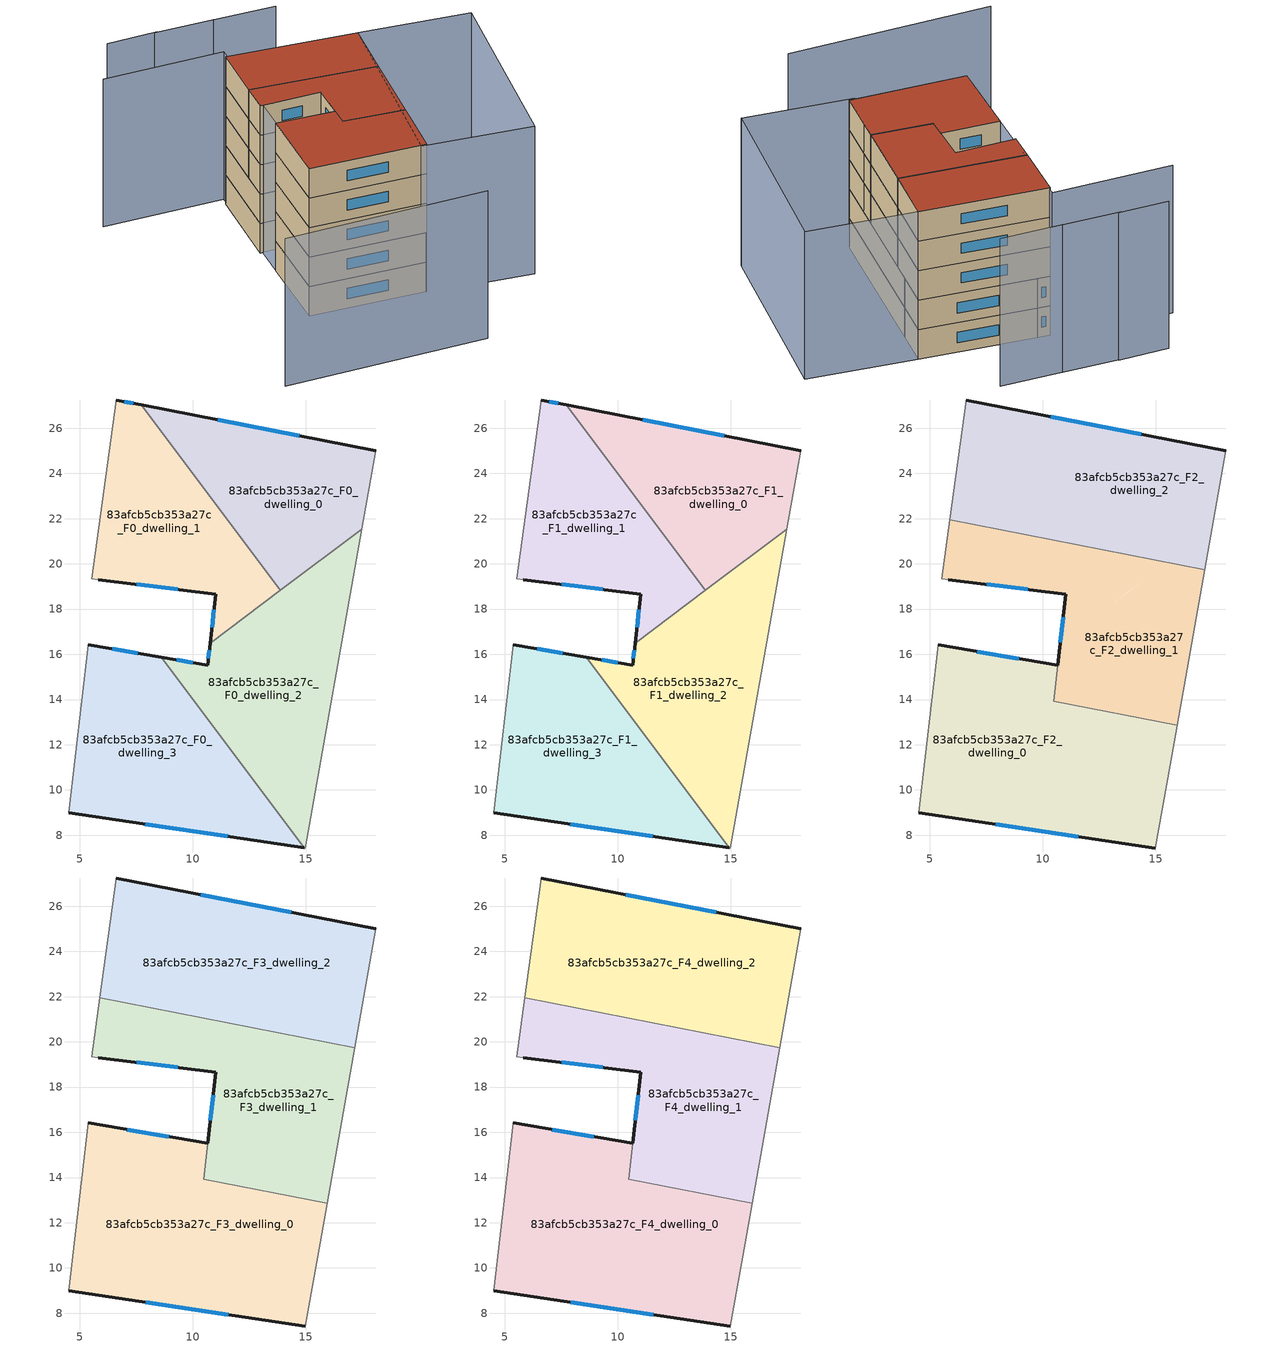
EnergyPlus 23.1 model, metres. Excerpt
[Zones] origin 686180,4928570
83afcb5cb353a27c_F0_dwelling_0
 floor ground (EU_floor_Construction): 18.09,25 17.47,21.52 13.88,18.83 7.73,27.03 z0
 wall outside (EU_wall_Construction): 18.09,25 7.73,27.03 z0:3
 wall adiabatic (EU_wall_Construction): 17.47,21.52 18.09,25 z0:3
 wall to 83afcb5cb353a27c_F0_dwelling_1 (EU_wall_Construction): 7.73,27.03 13.88,18.83 z0:3
 wall to 83afcb5cb353a27c_F0_dwelling_2 (EU_wall_Construction): 13.88,18.83 17.47,21.52 z0:3
 window (EU_Window_Construction): 14.72,25.66 11.1,26.37 z0.98:2.02
83afcb5cb353a27c_F0_dwelling_1
 floor ground (EU_floor_Construction): 7.73,27.03 13.88,18.83 10.77,16.5 11.02,18.67 5.83,19.3 5.53,19.34 6.61,27.25 z0
 wall outside (EU_wall_Construction): 5.83,19.3 11.02,18.67 10.77,16.5 / 7.73,27.03 6.61,27.25 z0:3
 wall adiabatic (EU_wall_Construction): 6.61,27.25 5.53,19.34 5.83,19.3 z0:3
 wall to 83afcb5cb353a27c_F0_dwelling_2 (EU_wall_Construction): 10.77,16.5 13.88,18.82 z0:3
 window (EU_Window_Construction): 7.52,19.1 9.33,18.87 / 7.36,27.1 6.97,27.17 / 10.94,17.96 10.85,17.2 z0.98:2.02
83afcb5cb353a27c_F0_dwelling_2
 floor ground (EU_floor_Construction): 17.47,21.52 14.98,7.43 14.93,7.44 8.62,15.86 10.66,15.51 10.77,16.5 z0
 wall outside (EU_wall_Construction): 10.77,16.5 10.66,15.51 8.62,15.86 z0:3
 wall adiabatic (EU_wall_Construction): 14.93,7.44 14.98,7.43 17.47,21.52 z0:3
 wall to 83afcb5cb353a27c_F0_dwelling_3 (EU_wall_Construction): 8.62,15.86 14.93,7.44 z0:3
 window (EU_Window_Construction): 9.99,15.63 9.28,15.75 / 10.73,16.18 10.69,15.83 z0.98:2.02
83afcb5cb353a27c_F0_dwelling_3
 floor ground (EU_floor_Construction): 8.62,15.86 14.93,7.44 4.52,9 5.38,16.42 z0
 wall outside (EU_wall_Construction): 8.62,15.86 5.38,16.42 / 4.52,9 14.93,7.44 z0:3
 wall adiabatic (EU_wall_Construction): 5.38,16.42 4.52,9 z0:3
 window (EU_Window_Construction): 7.56,16.04 6.43,16.24 / 7.9,8.49 11.54,7.95 z0.98:2.02
83afcb5cb353a27c_F1_dwelling_0
 floor to 83afcb5cb353a27c_F0_dwelling_0 (EU_floor_Construction): 18.09,25 17.47,21.52 13.88,18.83 7.73,27.03 z3
 wall outside (EU_wall_Construction): 18.09,25 7.73,27.03 z3:6
 wall adiabatic (EU_wall_Construction): 17.47,21.52 18.09,25 z3:6
 wall to 83afcb5cb353a27c_F1_dwelling_1 (EU_wall_Construction): 7.73,27.03 13.88,18.83 z3:6
 wall to 83afcb5cb353a27c_F1_dwelling_2 (EU_wall_Construction): 13.88,18.83 17.47,21.52 z3:6
 window (EU_Window_Construction): 14.72,25.66 11.1,26.37 z3.98:5.02
83afcb5cb353a27c_F1_dwelling_1
 floor to 83afcb5cb353a27c_F0_dwelling_1 (EU_floor_Construction): 7.73,27.03 13.88,18.83 10.77,16.5 11.02,18.67 5.83,19.3 5.53,19.34 6.61,27.25 z3
 wall outside (EU_wall_Construction): 5.83,19.3 11.02,18.67 10.77,16.5 / 7.73,27.03 6.61,27.25 z3:6
 wall adiabatic (EU_wall_Construction): 6.61,27.25 5.53,19.34 5.83,19.3 z3:6
 wall to 83afcb5cb353a27c_F1_dwelling_2 (EU_wall_Construction): 10.77,16.5 13.88,18.82 z3:6
 window (EU_Window_Construction): 7.52,19.1 9.33,18.87 / 7.36,27.1 6.97,27.17 / 10.94,17.96 10.85,17.2 z3.98:5.02
83afcb5cb353a27c_F1_dwelling_2
 floor to 83afcb5cb353a27c_F0_dwelling_2 (EU_floor_Construction): 17.47,21.52 14.98,7.43 14.93,7.44 8.62,15.86 10.66,15.51 10.77,16.5 z3
 wall outside (EU_wall_Construction): 10.77,16.5 10.66,15.51 8.62,15.86 z3:6
 wall adiabatic (EU_wall_Construction): 14.93,7.44 14.98,7.43 17.47,21.52 z3:6
 wall to 83afcb5cb353a27c_F1_dwelling_3 (EU_wall_Construction): 8.62,15.86 14.93,7.44 z3:6
 window (EU_Window_Construction): 9.99,15.63 9.28,15.75 / 10.73,16.18 10.69,15.83 z3.98:5.02
83afcb5cb353a27c_F1_dwelling_3
 floor to 83afcb5cb353a27c_F0_dwelling_3 (EU_floor_Construction): 8.62,15.86 14.93,7.44 4.52,9 5.38,16.42 z3
 wall outside (EU_wall_Construction): 8.62,15.86 5.38,16.42 / 4.52,9 14.93,7.44 z3:6
 wall adiabatic (EU_wall_Construction): 5.38,16.42 4.52,9 z3:6
 window (EU_Window_Construction): 7.56,16.04 6.43,16.24 / 7.9,8.49 11.54,7.95 z3.98:5.02
83afcb5cb353a27c_F2_dwelling_0
 floor to 83afcb5cb353a27c_F1_dwelling_2 (EU_floor_Construction): 15.94,12.86 14.98,7.43 14.93,7.44 8.62,15.86 10.66,15.51 10.48,13.93 z6
 floor to 83afcb5cb353a27c_F1_dwelling_3 (EU_floor_Construction): 8.62,15.86 14.93,7.44 4.52,9 5.38,16.42 z6
 wall outside (EU_wall_Construction): 10.66,15.51 5.38,16.42 / 4.52,9 14.98,7.43 z6:9
 wall adiabatic (EU_wall_Construction): 14.98,7.43 15.63,11.12 15.94,12.86 / 5.38,16.42 4.52,9 z6:9
 wall to 83afcb5cb353a27c_F2_dwelling_1 (EU_wall_Construction): 15.94,12.86 10.48,13.93 10.66,15.51 z6:9
 window (EU_Window_Construction): 8.94,15.81 7.1,16.12 / 7.92,8.49 11.58,7.94 z6.98:8.02
83afcb5cb353a27c_F2_dwelling_1
 floor to 83afcb5cb353a27c_F1_dwelling_0 (EU_floor_Construction): 15.52,20.05 13.88,18.83 12.51,20.65 z6
 floor to 83afcb5cb353a27c_F1_dwelling_1 (EU_floor_Construction): 12.51,20.65 13.88,18.83 11.02,18.67 5.83,19.3 5.53,19.34 5.89,21.95 z6; 13.88,18.82 10.77,16.5 11.02,18.66 z6
 floor to 83afcb5cb353a27c_F1_dwelling_2 (EU_floor_Construction): 17.16,19.73 15.94,12.86 10.48,13.93 10.77,16.5 15.52,20.05 z6
 wall outside (EU_wall_Construction): 5.83,19.3 11.02,18.67 10.66,15.52 z6:9
 wall adiabatic (EU_wall_Construction): 5.89,21.95 5.53,19.34 5.83,19.3 / 15.94,12.86 17.16,19.73 z6:9
 wall to 83afcb5cb353a27c_F2_dwelling_2 (EU_wall_Construction): 17.16,19.73 5.88,21.95 z6:9
 window (EU_Window_Construction): 10.9,17.64 10.78,16.54 / 7.52,19.1 9.33,18.87 z6.98:8.02
83afcb5cb353a27c_F2_dwelling_2
 floor to 83afcb5cb353a27c_F1_dwelling_0 (EU_floor_Construction): 18.09,25 17.47,21.52 15.52,20.05 12.51,20.65 7.73,27.03 z6
 floor to 83afcb5cb353a27c_F1_dwelling_2 (EU_floor_Construction): 17.47,21.52 17.16,19.73 15.52,20.05 z6
 floor to 83afcb5cb353a27c_F1_dwelling_1 (EU_floor_Construction): 7.73,27.03 12.51,20.65 5.89,21.95 6.61,27.25 z6
 wall outside (EU_wall_Construction): 18.09,25 6.61,27.25 z6:9
 wall adiabatic (EU_wall_Construction): 6.61,27.25 5.89,21.95 / 17.16,19.73 18.09,25 z6:9
 window (EU_Window_Construction): 14.36,25.73 10.34,26.51 z6.98:8.02
83afcb5cb353a27c_F3_dwelling_0
 floor to 83afcb5cb353a27c_F2_dwelling_0 (EU_floor_Construction): 15.94,12.86 15.63,11.12 14.98,7.43 4.52,9 5.38,16.42 10.66,15.51 10.48,13.93 z9
 wall outside (EU_wall_Construction): 10.66,15.51 5.38,16.42 / 4.52,9 14.98,7.43 z9:12
 wall adiabatic (EU_wall_Construction): 14.98,7.43 15.63,11.12 15.94,12.86 / 5.38,16.42 4.52,9 z9:12
 wall to 83afcb5cb353a27c_F3_dwelling_1 (EU_wall_Construction): 15.94,12.86 10.48,13.93 10.66,15.51 z9:12
 window (EU_Window_Construction): 8.94,15.81 7.1,16.12 / 7.92,8.49 11.58,7.94 z9.98:11.02
83afcb5cb353a27c_F3_dwelling_1
 floor to 83afcb5cb353a27c_F2_dwelling_1 (EU_floor_Construction): 17.16,19.73 15.94,12.86 10.48,13.93 11.02,18.67 5.83,19.3 5.53,19.34 5.88,21.95 z9
 wall outside (EU_wall_Construction): 5.83,19.3 11.02,18.67 10.66,15.52 z9:12
 wall adiabatic (EU_wall_Construction): 5.89,21.95 5.53,19.34 5.83,19.3 / 15.94,12.86 17.16,19.73 z9:12
 wall to 83afcb5cb353a27c_F3_dwelling_2 (EU_wall_Construction): 17.16,19.73 5.88,21.95 z9:12
 window (EU_Window_Construction): 10.9,17.64 10.78,16.54 / 7.52,19.1 9.33,18.87 z9.98:11.02
83afcb5cb353a27c_F3_dwelling_2
 floor to 83afcb5cb353a27c_F2_dwelling_2 (EU_floor_Construction): 18.09,25 17.16,19.73 5.88,21.95 6.61,27.25 z9
 wall outside (EU_wall_Construction): 18.09,25 6.61,27.25 z9:12
 wall adiabatic (EU_wall_Construction): 6.61,27.25 5.89,21.95 / 17.16,19.73 18.09,25 z9:12
 window (EU_Window_Construction): 14.36,25.73 10.34,26.51 z9.98:11.02
83afcb5cb353a27c_F4_dwelling_0
 floor to 83afcb5cb353a27c_F3_dwelling_0 (EU_floor_Construction): 15.94,12.86 15.63,11.12 14.98,7.43 4.52,9 5.38,16.42 10.66,15.51 10.48,13.93 z12
 wall outside (EU_wall_Construction): 10.66,15.51 5.38,16.42 / 4.52,9 14.98,7.43 z12:15
 wall adiabatic (EU_wall_Construction): 14.98,7.43 15.63,11.12 15.94,12.86 / 5.38,16.42 4.52,9 z12:15
 wall to 83afcb5cb353a27c_F4_dwelling_1 (EU_wall_Construction): 15.94,12.86 10.48,13.93 10.66,15.51 z12:15
 window (EU_Window_Construction): 8.94,15.81 7.1,16.12 / 7.92,8.49 11.58,7.94 z12.98:14.02
 roof outside (EU_roof_Construction): 14.98,7.43 15.63,11.12 15.94,12.86 10.48,13.93 10.66,15.51 5.38,16.42 4.52,9 z15
83afcb5cb353a27c_F4_dwelling_1
 floor to 83afcb5cb353a27c_F3_dwelling_1 (EU_floor_Construction): 17.16,19.73 15.94,12.86 10.48,13.93 11.02,18.67 5.83,19.3 5.53,19.34 5.88,21.95 z12
 wall outside (EU_wall_Construction): 5.83,19.3 11.02,18.67 10.66,15.52 z12:15
 wall adiabatic (EU_wall_Construction): 5.89,21.95 5.53,19.34 5.83,19.3 / 15.94,12.86 17.16,19.73 z12:15
 wall to 83afcb5cb353a27c_F4_dwelling_2 (EU_wall_Construction): 17.16,19.73 5.88,21.95 z12:15
 window (EU_Window_Construction): 10.9,17.64 10.78,16.54 / 7.52,19.1 9.33,18.87 z12.98:14.02
 roof outside (EU_roof_Construction): 15.94,12.86 17.16,19.73 5.88,21.95 5.53,19.34 5.83,19.3 11.02,18.67 10.48,13.93 z15
83afcb5cb353a27c_F4_dwelling_2
 floor to 83afcb5cb353a27c_F3_dwelling_2 (EU_floor_Construction): 18.09,25 17.16,19.73 5.88,21.95 6.61,27.25 z12
 wall outside (EU_wall_Construction): 18.09,25 6.61,27.25 z12:15
 wall adiabatic (EU_wall_Construction): 6.61,27.25 5.89,21.95 / 17.16,19.73 18.09,25 z12:15
 window (EU_Window_Construction): 14.36,25.73 10.34,26.51 z12.98:14.02
 roof outside (EU_roof_Construction): 17.16,19.73 18.09,25 6.61,27.25 5.89,21.95 z15
shading: -2.39,0.75 16.05,-1.23 / -4.12,29.28 6.82,27.95 / 6.82,27.95 4.52,9 / 14.01,31.91 8.41,32.62 / 8.42,32.67 3.14,33.33 / 3.4,33.34 -1.16,33.86 / 18.09,25 27.95,22.94 / 27.95,22.94 24.27,5.32 / 24.27,5.32 14.41,7.38 / 14.41,7.38 18.09,25 z0:15
[Building]
EU S2 Campaign: North Axis=0; Terrain=City; Solar Distribution=FullExterior
[Site:Location]
Bologna: Latitude=44.5; Longitude=11.25; Time Zone=1; Elevation=37
[SizingPeriod:WeatherFileDays]
AnnualSizingPeriod: Begin Month=1; Begin Day of Month=1; End Month=12; End Day of Month=31; Day of Week for Start Day=Monday; Use Weather File Daylight Saving Period=No; Use Weather File Rain and Snow Indicators=No
[MATERIAL]
EU_InternalMass_Material: Roughness=MediumRough; Thickness=0.1; Conductivity=1; Density=1800; Specific Heat=900; Thermal Absorptance=0.9; Solar Absorptance=0.7; Visible Absorptance=0.7
[MATERIAL:NOMASS] Roughness=MediumRough; Thermal Absorptance=0.9; Solar Absorptance=0.7; Visible Absorptance=0.7
Name | Thermal Resistance
EU_wall_NoMass | 0.905828
EU_roof_NoMass | 0.37593
EU_floor_NoMass | 0.67114
[WINDOWMATERIAL:SIMPLEGLAZINGSYSTEM]
EU_Window_SimpleGlazing: UFactor=4.52486; Solar Heat Gain Coefficient=0.85; Visible Transmittance=0.85
[CONSTRUCTION]
EU_wall_Construction: EU_wall_NoMass
EU_roof_Construction: EU_roof_NoMass
EU_floor_Construction: EU_floor_NoMass
EU_Window_Construction: EU_Window_SimpleGlazing
EU_InternalMass_Construction: EU_InternalMass_Material
[ZONE] Type=1; Multiplier=1; Ceiling Height=autocalculate; Floor Area=autocalculate; Part of Total Floor Area=Yes
Name | Volume
83afcb5cb353a27c_F0_dwelling_0; 83afcb5cb353a27c_F1_dwelling_0 | 124.967
83afcb5cb353a27c_F2_dwelling_0 | 210.149
83afcb5cb353a27c_F3_dwelling_0; 83afcb5cb353a27c_F4_dwelling_0 | 210.147
83afcb5cb353a27c_F0_dwelling_1; 83afcb5cb353a27c_F1_dwelling_1 | 124.991
83afcb5cb353a27c_F2_dwelling_1 | 161.248
83afcb5cb353a27c_F3_dwelling_1; 83afcb5cb353a27c_F4_dwelling_1 | 161.262
83afcb5cb353a27c_F0_dwelling_2; 83afcb5cb353a27c_F1_dwelling_2 | 153.573
83afcb5cb353a27c_F2_dwelling_2 | 185.685
83afcb5cb353a27c_F3_dwelling_2; 83afcb5cb353a27c_F4_dwelling_2 | 185.691
83afcb5cb353a27c_F0_dwelling_3; 83afcb5cb353a27c_F1_dwelling_3 | 153.557
[INTERNALMASS] Construction=EU_InternalMass_Construction
Name | Zone or ZoneList | Surface Area
83afcb5cb353a27c_F0_dwelling_0_EU_InternalMass | 83afcb5cb353a27c_F0_dwelling_0 | 41.6556
83afcb5cb353a27c_F0_dwelling_1_EU_InternalMass | 83afcb5cb353a27c_F0_dwelling_1 | 41.6638
83afcb5cb353a27c_F0_dwelling_2_EU_InternalMass | 83afcb5cb353a27c_F0_dwelling_2 | 51.1945
83afcb5cb353a27c_F0_dwelling_3_EU_InternalMass | 83afcb5cb353a27c_F0_dwelling_3 | 51.1844
83afcb5cb353a27c_F1_dwelling_0_EU_InternalMass | 83afcb5cb353a27c_F1_dwelling_0 | 41.6556
83afcb5cb353a27c_F1_dwelling_1_EU_InternalMass | 83afcb5cb353a27c_F1_dwelling_1 | 41.6638
83afcb5cb353a27c_F1_dwelling_2_EU_InternalMass | 83afcb5cb353a27c_F1_dwelling_2 | 51.1945
83afcb5cb353a27c_F1_dwelling_3_EU_InternalMass | 83afcb5cb353a27c_F1_dwelling_3 | 51.1844
83afcb5cb353a27c_F2_dwelling_0_EU_InternalMass | 83afcb5cb353a27c_F2_dwelling_0 | 70.0442
83afcb5cb353a27c_F2_dwelling_1_EU_InternalMass | 83afcb5cb353a27c_F2_dwelling_1 | 53.7585
83afcb5cb353a27c_F2_dwelling_2_EU_InternalMass | 83afcb5cb353a27c_F2_dwelling_2 | 61.8969
83afcb5cb353a27c_F3_dwelling_0_EU_InternalMass | 83afcb5cb353a27c_F3_dwelling_0 | 70.0442
83afcb5cb353a27c_F3_dwelling_1_EU_InternalMass | 83afcb5cb353a27c_F3_dwelling_1 | 53.7585
83afcb5cb353a27c_F3_dwelling_2_EU_InternalMass | 83afcb5cb353a27c_F3_dwelling_2 | 61.8969
83afcb5cb353a27c_F4_dwelling_0_EU_InternalMass | 83afcb5cb353a27c_F4_dwelling_0 | 70.0442
83afcb5cb353a27c_F4_dwelling_1_EU_InternalMass | 83afcb5cb353a27c_F4_dwelling_1 | 53.7585
83afcb5cb353a27c_F4_dwelling_2_EU_InternalMass | 83afcb5cb353a27c_F4_dwelling_2 | 61.8969
[OTHEREQUIPMENT] Fuel Type=Electricity; Design Level Calculation Method=Watts/Area; Power per Zone Floor Area=1; Fraction Latent=0; Fraction Radiant=0; Fraction Lost=0; Carbon Dioxide Generation Rate=0; EndUse Subcategory=EU_Step8_InternalGains
Name | Zone or ZoneList or Space or SpaceList | Schedule
EU_Step8_InternalGain_83afcb5cb353a27c_F0_dwelling_0_f000 | 83afcb5cb353a27c_F0_dwelling_0 | EU_Step8_GainSchedule_83afcb5cb353a27c_F0_dwelling_0_f000
EU_Step8_InternalGain_83afcb5cb353a27c_F0_dwelling_1_f000 | 83afcb5cb353a27c_F0_dwelling_1 | EU_Step8_GainSchedule_83afcb5cb353a27c_F0_dwelling_1_f000
EU_Step8_InternalGain_83afcb5cb353a27c_F0_dwelling_2_f000 | 83afcb5cb353a27c_F0_dwelling_2 | EU_Step8_GainSchedule_83afcb5cb353a27c_F0_dwelling_2_f000
EU_Step8_InternalGain_83afcb5cb353a27c_F0_dwelling_3_f000 | 83afcb5cb353a27c_F0_dwelling_3 | EU_Step8_GainSchedule_83afcb5cb353a27c_F0_dwelling_3_f000
EU_Step8_InternalGain_83afcb5cb353a27c_F1_dwelling_0_f000 | 83afcb5cb353a27c_F1_dwelling_0 | EU_Step8_GainSchedule_83afcb5cb353a27c_F1_dwelling_0_f000
EU_Step8_InternalGain_83afcb5cb353a27c_F1_dwelling_1_f000 | 83afcb5cb353a27c_F1_dwelling_1 | EU_Step8_GainSchedule_83afcb5cb353a27c_F1_dwelling_1_f000
EU_Step8_InternalGain_83afcb5cb353a27c_F1_dwelling_2_f000 | 83afcb5cb353a27c_F1_dwelling_2 | EU_Step8_GainSchedule_83afcb5cb353a27c_F1_dwelling_2_f000
EU_Step8_InternalGain_83afcb5cb353a27c_F1_dwelling_3_f000 | 83afcb5cb353a27c_F1_dwelling_3 | EU_Step8_GainSchedule_83afcb5cb353a27c_F1_dwelling_3_f000
EU_Step8_InternalGain_83afcb5cb353a27c_F2_dwelling_0_f000 | 83afcb5cb353a27c_F2_dwelling_0 | EU_Step8_GainSchedule_83afcb5cb353a27c_F2_dwelling_0_f000
EU_Step8_InternalGain_83afcb5cb353a27c_F2_dwelling_1_f000 | 83afcb5cb353a27c_F2_dwelling_1 | EU_Step8_GainSchedule_83afcb5cb353a27c_F2_dwelling_1_f000
EU_Step8_InternalGain_83afcb5cb353a27c_F2_dwelling_2_f000 | 83afcb5cb353a27c_F2_dwelling_2 | EU_Step8_GainSchedule_83afcb5cb353a27c_F2_dwelling_2_f000
EU_Step8_InternalGain_83afcb5cb353a27c_F3_dwelling_0_f000 | 83afcb5cb353a27c_F3_dwelling_0 | EU_Step8_GainSchedule_83afcb5cb353a27c_F3_dwelling_0_f000
EU_Step8_InternalGain_83afcb5cb353a27c_F3_dwelling_1_f000 | 83afcb5cb353a27c_F3_dwelling_1 | EU_Step8_GainSchedule_83afcb5cb353a27c_F3_dwelling_1_f000
EU_Step8_InternalGain_83afcb5cb353a27c_F3_dwelling_2_f000 | 83afcb5cb353a27c_F3_dwelling_2 | EU_Step8_GainSchedule_83afcb5cb353a27c_F3_dwelling_2_f000
EU_Step8_InternalGain_83afcb5cb353a27c_F4_dwelling_0_f000 | 83afcb5cb353a27c_F4_dwelling_0 | EU_Step8_GainSchedule_83afcb5cb353a27c_F4_dwelling_0_f000
EU_Step8_InternalGain_83afcb5cb353a27c_F4_dwelling_1_f000 | 83afcb5cb353a27c_F4_dwelling_1 | EU_Step8_GainSchedule_83afcb5cb353a27c_F4_dwelling_1_f000
EU_Step8_InternalGain_83afcb5cb353a27c_F4_dwelling_2_f000 | 83afcb5cb353a27c_F4_dwelling_2 | EU_Step8_GainSchedule_83afcb5cb353a27c_F4_dwelling_2_f000
[ZONEVENTILATION:DESIGNFLOWRATE] Schedule=EU_AlwaysOn; Design Flow Rate Calculation Method=AirChanges/Hour; Air Changes per Hour=0.73129; Ventilation Type=Natural; Fan Pressure Rise=0; Fan Total Efficiency=1; Constant Term Coefficient=1; Temperature Term Coefficient=0; Velocity Term Coefficient=0; Velocity Squared Term Coefficient=0; Minimum Indoor Temperature=-100; Maximum Indoor Temperature=100; Delta Temperature=-100; Minimum Outdoor Temperature=-100; Maximum Outdoor Temperature=100; Maximum Wind Speed=40
Name | Zone or ZoneList or Space or SpaceList
EU_ConstantAir_83afcb5cb353a27c_F0_dwelling_0 | 83afcb5cb353a27c_F0_dwelling_0
EU_ConstantAir_83afcb5cb353a27c_F0_dwelling_1 | 83afcb5cb353a27c_F0_dwelling_1
EU_ConstantAir_83afcb5cb353a27c_F0_dwelling_2 | 83afcb5cb353a27c_F0_dwelling_2
EU_ConstantAir_83afcb5cb353a27c_F0_dwelling_3 | 83afcb5cb353a27c_F0_dwelling_3
EU_ConstantAir_83afcb5cb353a27c_F1_dwelling_0 | 83afcb5cb353a27c_F1_dwelling_0
EU_ConstantAir_83afcb5cb353a27c_F1_dwelling_1 | 83afcb5cb353a27c_F1_dwelling_1
EU_ConstantAir_83afcb5cb353a27c_F1_dwelling_2 | 83afcb5cb353a27c_F1_dwelling_2
EU_ConstantAir_83afcb5cb353a27c_F1_dwelling_3 | 83afcb5cb353a27c_F1_dwelling_3
EU_ConstantAir_83afcb5cb353a27c_F2_dwelling_0 | 83afcb5cb353a27c_F2_dwelling_0
EU_ConstantAir_83afcb5cb353a27c_F2_dwelling_1 | 83afcb5cb353a27c_F2_dwelling_1
EU_ConstantAir_83afcb5cb353a27c_F2_dwelling_2 | 83afcb5cb353a27c_F2_dwelling_2
EU_ConstantAir_83afcb5cb353a27c_F3_dwelling_0 | 83afcb5cb353a27c_F3_dwelling_0
EU_ConstantAir_83afcb5cb353a27c_F3_dwelling_1 | 83afcb5cb353a27c_F3_dwelling_1
EU_ConstantAir_83afcb5cb353a27c_F3_dwelling_2 | 83afcb5cb353a27c_F3_dwelling_2
EU_ConstantAir_83afcb5cb353a27c_F4_dwelling_0 | 83afcb5cb353a27c_F4_dwelling_0
EU_ConstantAir_83afcb5cb353a27c_F4_dwelling_1 | 83afcb5cb353a27c_F4_dwelling_1
EU_ConstantAir_83afcb5cb353a27c_F4_dwelling_2 | 83afcb5cb353a27c_F4_dwelling_2
[HVACTEMPLATE:THERMOSTAT] Constant Heating Setpoint=20; Constant Cooling Setpoint=50
EU_HeatOnly_83afcb5cb353a27c_F0_dwelling_0; EU_HeatOnly_83afcb5cb353a27c_F0_dwelling_1; EU_HeatOnly_83afcb5cb353a27c_F0_dwelling_2; EU_HeatOnly_83afcb5cb353a27c_F0_dwelling_3; EU_HeatOnly_83afcb5cb353a27c_F1_dwelling_0; EU_HeatOnly_83afcb5cb353a27c_F1_dwelling_1; EU_HeatOnly_83afcb5cb353a27c_F1_dwelling_2; EU_HeatOnly_83afcb5cb353a27c_F1_dwelling_3; EU_HeatOnly_83afcb5cb353a27c_F2_dwelling_0; EU_HeatOnly_83afcb5cb353a27c_F2_dwelling_1; EU_HeatOnly_83afcb5cb353a27c_F2_dwelling_2; EU_HeatOnly_83afcb5cb353a27c_F3_dwelling_0; EU_HeatOnly_83afcb5cb353a27c_F3_dwelling_1; EU_HeatOnly_83afcb5cb353a27c_F3_dwelling_2; EU_HeatOnly_83afcb5cb353a27c_F4_dwelling_0; EU_HeatOnly_83afcb5cb353a27c_F4_dwelling_1; EU_HeatOnly_83afcb5cb353a27c_F4_dwelling_2
[HVACTEMPLATE:ZONE:IDEALLOADSAIRSYSTEM] System Availability Schedule=EU_AlwaysOn; Maximum Heating Supply Air Temperature=50; Minimum Cooling Supply Air Temperature=13; Maximum Heating Supply Air Humidity Ratio=0.0156; Minimum Cooling Supply Air Humidity Ratio=0.0077; Heating Limit=NoLimit; Cooling Limit=NoLimit; Heating Availability Schedule=EU_AlwaysOn; Cooling Availability Schedule=EU_CoolingOff; Dehumidification Control Type=ConstantSensibleHeatRatio; Cooling Sensible Heat Ratio=0.7; Dehumidification Setpoint=60; Humidification Control Type=None; Humidification Setpoint=30; Outdoor Air Method=None; Outdoor Air Flow Rate per Person=0.00944; Outdoor Air Flow Rate per Zone Floor Area=0; Outdoor Air Flow Rate per Zone=0; Demand Controlled Ventilation Type=None; Outdoor Air Economizer Type=NoEconomizer; Heat Recovery Type=None; Sensible Heat Recovery Effectiveness=0.7; Latent Heat Recovery Effectiveness=0.65
Name | Template Thermostat
83afcb5cb353a27c_F0_dwelling_0 | EU_HeatOnly_83afcb5cb353a27c_F0_dwelling_0
83afcb5cb353a27c_F0_dwelling_1 | EU_HeatOnly_83afcb5cb353a27c_F0_dwelling_1
83afcb5cb353a27c_F0_dwelling_2 | EU_HeatOnly_83afcb5cb353a27c_F0_dwelling_2
83afcb5cb353a27c_F0_dwelling_3 | EU_HeatOnly_83afcb5cb353a27c_F0_dwelling_3
83afcb5cb353a27c_F1_dwelling_0 | EU_HeatOnly_83afcb5cb353a27c_F1_dwelling_0
83afcb5cb353a27c_F1_dwelling_1 | EU_HeatOnly_83afcb5cb353a27c_F1_dwelling_1
83afcb5cb353a27c_F1_dwelling_2 | EU_HeatOnly_83afcb5cb353a27c_F1_dwelling_2
83afcb5cb353a27c_F1_dwelling_3 | EU_HeatOnly_83afcb5cb353a27c_F1_dwelling_3
83afcb5cb353a27c_F2_dwelling_0 | EU_HeatOnly_83afcb5cb353a27c_F2_dwelling_0
83afcb5cb353a27c_F2_dwelling_1 | EU_HeatOnly_83afcb5cb353a27c_F2_dwelling_1
83afcb5cb353a27c_F2_dwelling_2 | EU_HeatOnly_83afcb5cb353a27c_F2_dwelling_2
83afcb5cb353a27c_F3_dwelling_0 | EU_HeatOnly_83afcb5cb353a27c_F3_dwelling_0
83afcb5cb353a27c_F3_dwelling_1 | EU_HeatOnly_83afcb5cb353a27c_F3_dwelling_1
83afcb5cb353a27c_F3_dwelling_2 | EU_HeatOnly_83afcb5cb353a27c_F3_dwelling_2
83afcb5cb353a27c_F4_dwelling_0 | EU_HeatOnly_83afcb5cb353a27c_F4_dwelling_0
83afcb5cb353a27c_F4_dwelling_1 | EU_HeatOnly_83afcb5cb353a27c_F4_dwelling_1
83afcb5cb353a27c_F4_dwelling_2 | EU_HeatOnly_83afcb5cb353a27c_F4_dwelling_2
[SIZING:ZONE] Zone Cooling Design Supply Air Temperature Input Method=SupplyAirTemperature; Zone Cooling Design Supply Air Temperature=13; Zone Heating Design Supply Air Temperature Input Method=SupplyAirTemperature; Zone Heating Design Supply Air Temperature=50; Zone Cooling Design Supply Air Humidity Ratio=0.008; Zone Heating Design Supply Air Humidity Ratio=0.008; Cooling Design Air Flow Method=DesignDay; Cooling Design Air Flow Rate=0; Cooling Minimum Air Flow per Zone Floor Area=0.000762; Cooling Minimum Air Flow=0; Cooling Minimum Air Flow Fraction=0.2; Heating Design Air Flow Method=DesignDay; Heating Design Air Flow Rate=0; Heating Maximum Air Flow per Zone Floor Area=0.002032; Heating Maximum Air Flow=0.141576; Heating Maximum Air Flow Fraction=0.3; Account for Dedicated Outdoor Air System=No; Dedicated Outdoor Air System Control Strategy=NeutralSupplyAir; Dedicated Outdoor Air Low Setpoint Temperature for Design=autosize; Dedicated Outdoor Air High Setpoint Temperature for Design=autosize; Zone Load Sizing Method=Sensible Load Only No Latent Load; Zone Latent Cooling Design Supply Air Humidity Ratio Input Method=HumidityRatioDifference; Zone Cooling Design Supply Air Humidity Ratio Difference=0.005; Zone Latent Heating Design Supply Air Humidity Ratio Input Method=HumidityRatioDifference; Zone Humidification Design Supply Air Humidity Ratio Difference=0.005
83afcb5cb353a27c_F0_dwelling_0; 83afcb5cb353a27c_F0_dwelling_1; 83afcb5cb353a27c_F0_dwelling_2; 83afcb5cb353a27c_F0_dwelling_3; 83afcb5cb353a27c_F1_dwelling_0; 83afcb5cb353a27c_F1_dwelling_1; 83afcb5cb353a27c_F1_dwelling_2; 83afcb5cb353a27c_F1_dwelling_3; 83afcb5cb353a27c_F2_dwelling_0; 83afcb5cb353a27c_F2_dwelling_1; 83afcb5cb353a27c_F2_dwelling_2; 83afcb5cb353a27c_F3_dwelling_0; 83afcb5cb353a27c_F3_dwelling_1; 83afcb5cb353a27c_F3_dwelling_2; 83afcb5cb353a27c_F4_dwelling_0; 83afcb5cb353a27c_F4_dwelling_1; 83afcb5cb353a27c_F4_dwelling_2
[SCHEDULE:CONSTANT]
Name | Hourly Value
EU_AlwaysOn | 1
EU_CoolingOff | 0
[SCHEDULE:FILE] Column Number=1; Rows to Skip at Top=0; Number of Hours of Data=8760; Column Separator=Comma; Interpolate to Timestep=No; Minutes per Item=60; Adjust Schedule for Daylight Savings=Yes
Name | File
EU_Step8_GainSchedule_83afcb5cb353a27c_F0_dwelling_0_f000 | ../../schedules/83afcb5cb353a27c/83afcb5cb353a27c_F0_dwelling_0_f000_gain.csv
EU_Step8_GainSchedule_83afcb5cb353a27c_F0_dwelling_1_f000 | ../../schedules/83afcb5cb353a27c/83afcb5cb353a27c_F0_dwelling_1_f000_gain.csv
EU_Step8_GainSchedule_83afcb5cb353a27c_F0_dwelling_2_f000 | ../../schedules/83afcb5cb353a27c/83afcb5cb353a27c_F0_dwelling_2_f000_gain.csv
EU_Step8_GainSchedule_83afcb5cb353a27c_F0_dwelling_3_f000 | ../../schedules/83afcb5cb353a27c/83afcb5cb353a27c_F0_dwelling_3_f000_gain.csv
EU_Step8_GainSchedule_83afcb5cb353a27c_F1_dwelling_0_f000 | ../../schedules/83afcb5cb353a27c/83afcb5cb353a27c_F1_dwelling_0_f000_gain.csv
EU_Step8_GainSchedule_83afcb5cb353a27c_F1_dwelling_1_f000 | ../../schedules/83afcb5cb353a27c/83afcb5cb353a27c_F1_dwelling_1_f000_gain.csv
EU_Step8_GainSchedule_83afcb5cb353a27c_F1_dwelling_2_f000 | ../../schedules/83afcb5cb353a27c/83afcb5cb353a27c_F1_dwelling_2_f000_gain.csv
EU_Step8_GainSchedule_83afcb5cb353a27c_F1_dwelling_3_f000 | ../../schedules/83afcb5cb353a27c/83afcb5cb353a27c_F1_dwelling_3_f000_gain.csv
EU_Step8_GainSchedule_83afcb5cb353a27c_F2_dwelling_0_f000 | ../../schedules/83afcb5cb353a27c/83afcb5cb353a27c_F2_dwelling_0_f000_gain.csv
EU_Step8_GainSchedule_83afcb5cb353a27c_F2_dwelling_1_f000 | ../../schedules/83afcb5cb353a27c/83afcb5cb353a27c_F2_dwelling_1_f000_gain.csv
EU_Step8_GainSchedule_83afcb5cb353a27c_F2_dwelling_2_f000 | ../../schedules/83afcb5cb353a27c/83afcb5cb353a27c_F2_dwelling_2_f000_gain.csv
EU_Step8_GainSchedule_83afcb5cb353a27c_F3_dwelling_0_f000 | ../../schedules/83afcb5cb353a27c/83afcb5cb353a27c_F3_dwelling_0_f000_gain.csv
EU_Step8_GainSchedule_83afcb5cb353a27c_F3_dwelling_1_f000 | ../../schedules/83afcb5cb353a27c/83afcb5cb353a27c_F3_dwelling_1_f000_gain.csv
EU_Step8_GainSchedule_83afcb5cb353a27c_F3_dwelling_2_f000 | ../../schedules/83afcb5cb353a27c/83afcb5cb353a27c_F3_dwelling_2_f000_gain.csv
EU_Step8_GainSchedule_83afcb5cb353a27c_F4_dwelling_0_f000 | ../../schedules/83afcb5cb353a27c/83afcb5cb353a27c_F4_dwelling_0_f000_gain.csv
EU_Step8_GainSchedule_83afcb5cb353a27c_F4_dwelling_1_f000 | ../../schedules/83afcb5cb353a27c/83afcb5cb353a27c_F4_dwelling_1_f000_gain.csv
EU_Step8_GainSchedule_83afcb5cb353a27c_F4_dwelling_2_f000 | ../../schedules/83afcb5cb353a27c/83afcb5cb353a27c_F4_dwelling_2_f000_gain.csv
